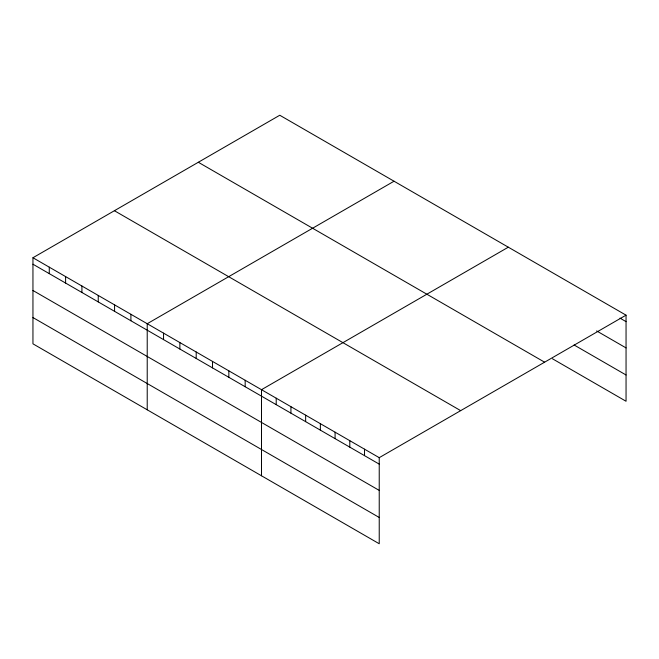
<?xml version="1.0" encoding="UTF-8"?>
<svg xmlns="http://www.w3.org/2000/svg" width="659" height="659" viewBox="0 0 659 659"><rect width="100%" height="100%" fill="white"/><g stroke="black" fill="none" stroke-linecap="round" stroke-linejoin="round"><path stroke-width="0.99" d="M379.23 490.411L379.23 457.667L32.95 257.743L32.95 343.833L379.23 543.757L379.23 490.411L32.95 290.487M552.464 358.776L626.05 401.257L626.05 315.167L279.77 115.243L32.95 257.743M394.041 181.217L147.221 323.717L147.221 409.807M508.311 247.191L261.499 389.691L261.499 475.782M379.23 457.667L626.05 315.167M619.987 318.132L626.05 321.633M596.617 330.917L626.05 347.911M574.104 344.995L626.05 374.987M198.318 162.262L544.598 362.186M114.402 210.715L460.682 410.639M32.95 264.21L379.23 464.134M32.95 317.556L379.23 517.48M364.518 449.166L364.518 455.633M349.797 440.673L349.797 447.14M335.085 432.172L335.085 438.639M320.365 423.679L320.365 430.146M305.644 415.178L305.644 421.653M290.932 406.685L290.932 413.152M276.212 398.184L276.212 404.659M245.173 380.268L245.173 386.734M228.846 370.836L228.846 377.31M212.519 361.412L212.519 367.887M196.201 351.988L196.201 358.455M179.874 342.565L179.874 349.031M163.547 333.141L163.547 339.607M130.902 314.285L130.902 320.76M114.575 304.862L114.575 311.336M98.249 295.438L98.249 301.904M81.922 286.014L81.922 292.481M65.603 276.591L65.603 283.057M49.277 267.167L49.277 273.633"/></g></svg>
